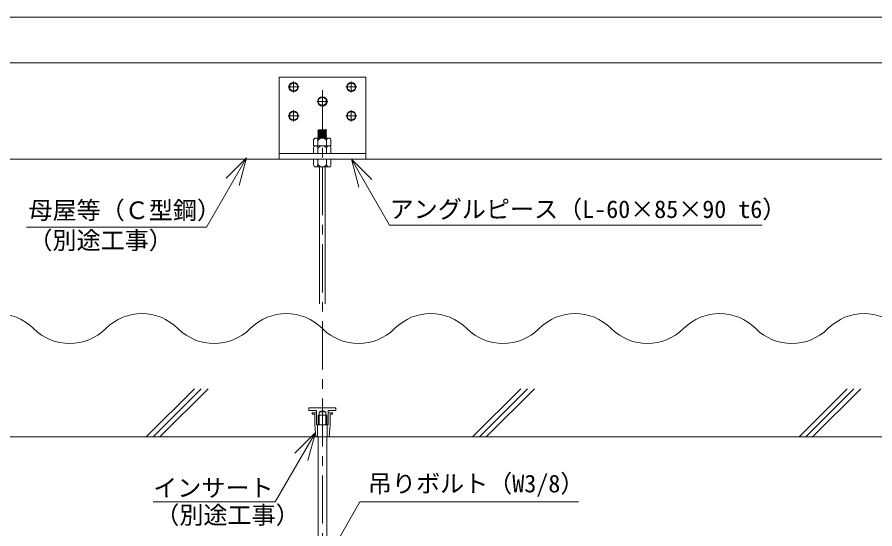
# Model space of a CAD drawing. Units: millimetres at full size, sheet at 1:10; details may follow other scales. Extents: x -2077 to 2023, y -1433 to 1417.
# Drawn here: x 591 to 1482, y -668 to -137 of the extents above; entities that cross this region are included whole.
import ezdxf
from ezdxf.enums import TextEntityAlignment as Align

# ---------------------------------------------------------------- set-up
doc = ezdxf.new("R2010")
doc.units = ezdxf.units.MM
doc.header["$LTSCALE"] = 10
doc.linetypes.add('CHAIN1', pattern=[8, 5, -1, 1, -1])
for name, color, linetype, lineweight in [('1-0_断面', 7, 'Continuous', 9), ('1-1_寸法', 7, 'Continuous', 9), ('1-2_文字', 7, 'Continuous', 9), ('F-1_レイアウト', 7, 'Continuous', 9)]:
    doc.layers.add(name, color=color, linetype=linetype, lineweight=lineweight)
doc.styles.add('ＭＳ ゴシック', font='')
doc.styles.get('ＭＳ ゴシック').set_extended_font_data('MS Gothic')

msp = doc.modelspace()

# ---------------------------------------------------------------- linework, layer by layer
at = {"layer": '1-0_断面'}
for p, q in [((-73.06, -184.38), (1870.19, -184.38)), ((863.09, -199.38), (953.09, -199.38)), ((878.1, -204.76), (874.1, -207.07)), ((878.1, -203.62), (878.1, -215.14)), ((882.1, -207.07), (878.1, -204.76)), ((938.1, -204.76), (934.1, -207.07)), ((938.1, -203.62), (938.1, -215.14)), ((942.1, -207.07), (938.1, -204.76)), ((953.09, -199.38), (953.09, -284.38)), ((872.34, -209.38), (883.86, -209.38)), ((874.1, -207.07), (874.1, -211.69)), ((874.1, -211.69), (878.1, -214)), ((878.1, -214), (882.1, -211.69)), ((882.1, -211.69), (882.1, -207.07)), ((932.34, -209.38), (943.86, -209.38)), ((934.1, -207.07), (934.1, -211.69)), ((934.1, -211.69), (938.1, -214)), ((938.1, -214), (942.1, -211.69)), ((942.1, -211.69), (942.1, -207.07)), ((908.1, -219.76), (904.1, -222.07)), ((904.1, -222.07), (904.1, -226.69)), ((908.1, -218.62), (908.1, -230.14)), ((912.1, -222.07), (908.1, -219.76)), ((912.1, -226.69), (912.1, -222.07)), ((902.34, -224.38), (913.86, -224.38)), ((904.1, -226.69), (908.1, -229)), ((908.1, -229), (912.1, -226.69)), ((872.34, -239.38), (883.86, -239.38)), ((878.1, -234.76), (874.1, -237.07)), ((874.1, -237.07), (874.1, -241.69)), ((878.1, -233.62), (878.1, -245.14)), ((882.1, -237.07), (878.1, -234.76)), ((882.1, -241.69), (882.1, -237.07)), ((932.34, -239.38), (943.86, -239.38)), ((938.1, -234.76), (934.1, -237.07)), ((934.1, -237.07), (934.1, -241.69)), ((938.1, -233.62), (938.1, -245.14)), ((942.1, -237.07), (938.1, -234.76)), ((942.1, -241.69), (942.1, -237.07)), ((874.1, -241.69), (878.1, -244)), ((878.1, -244), (882.1, -241.69)), ((934.1, -241.69), (938.1, -244)), ((938.1, -244), (942.1, -241.69)), ((903.47, -254.41), (904.27, -254.93)), ((903.47, -255.56), (904.27, -256.08)), ((903.47, -256.71), (904.27, -257.23)), ((903.47, -257.86), (904.27, -258.38)), ((911.67, -253.48), (904.27, -253.78)), ((911.67, -254.63), (904.27, -254.93)), ((911.67, -255.78), (904.27, -256.08)), ((911.67, -256.93), (904.27, -257.23)), ((911.67, -258.08), (904.27, -258.38)), ((912.47, -254.05), (911.67, -253.48)), ((912.47, -254.05), (911.67, -254.63)), ((912.47, -255.2), (911.67, -254.63)), ((912.47, -255.2), (911.67, -255.78)), ((912.47, -256.35), (911.67, -255.78)), ((912.47, -256.35), (911.67, -256.93)), ((912.47, -257.5), (911.67, -256.93)), ((912.47, -257.5), (911.67, -258.08)), ((912.47, -258.65), (911.67, -258.08)), ((898.97, -264.4), (898.97, -270.38)), ((901.22, -262.38), (914.72, -262.38)), ((903.47, -259.01), (904.27, -259.53)), ((903.47, -260.16), (904.27, -260.68)), ((903.47, -261.31), (904.27, -261.83)), ((903.47, -264.88), (903.47, -270.38)), ((903.57, -262.38), (904.27, -261.83)), ((911.67, -259.23), (904.27, -259.53)), ((911.67, -260.38), (904.27, -260.68)), ((911.67, -261.53), (904.27, -261.83)), ((912.47, -262.1), (905.5, -262.38)), ((912.47, -258.65), (911.67, -259.23)), ((912.47, -259.8), (911.67, -259.23)), ((912.47, -259.8), (911.67, -260.38)), ((912.47, -260.95), (911.67, -260.38)), ((912.47, -260.95), (911.67, -261.53)), ((912.47, -262.1), (911.67, -261.53)), ((912.47, -262.1), (912.08, -262.38)), ((912.47, -264.88), (912.47, -270.38)), ((916.97, -264.4), (916.97, -270.38)), ((898.97, -270.38), (901.22, -270.38)), ((898.97, -272.4), (898.97, -278.38)), ((901.22, -270.38), (914.72, -270.38)), ((903.47, -272.88), (903.47, -278.38)), ((912.47, -272.88), (912.47, -278.38)), ((914.72, -270.38), (916.97, -270.38)), ((916.97, -272.4), (916.97, -278.38)), ((-73.06, -284.38), (1870.19, -284.38)), ((863.09, -278.38), (953.09, -278.38)), ((898.97, -278.38), (916.97, -278.38)), ((898.97, -290.35), (898.97, -284.38)), ((903.47, -289.88), (903.47, -284.38)), ((912.47, -289.88), (912.47, -284.38)), ((916.97, -290.35), (916.97, -284.38)), ((901.22, -292.38), (914.72, -292.38)), ((905.1, -434.38), (905.1, -292.38)), ((911.1, -434.38), (911.1, -292.38)), ((894.1, -542.56), (894.1, -545.06)), ((922.1, -542.56), (894.1, -542.56)), ((922.1, -545.06), (922.1, -542.56)), ((894.1, -545.06), (902.1, -545.06)), ((897.6, -547.56), (897.6, -549.06)), ((897.6, -547.56), (902.1, -547.56)), ((897.6, -549.06), (900.1, -549.06)), ((900.1, -549.06), (900.1, -560.06)), ((902.1, -545.06), (902.1, -560.06)), ((903.6, -550.06), (903.6, -560.06)), ((903.6, -550.06), (912.6, -550.06)), ((904.6, -546.56), (908.1, -545.06)), ((904.6, -560.06), (904.6, -546.56)), ((904.6, -546.56), (911.6, -546.56)), ((908.1, -545.06), (911.6, -546.56)), ((911.6, -546.56), (911.6, -560.06)), ((912.6, -550.06), (912.6, -560.06)), ((914.1, -545.06), (922.1, -545.06)), ((914.1, -560.06), (914.1, -545.06)), ((914.1, -547.56), (918.6, -547.56)), ((916.1, -549.06), (916.1, -560.06)), ((916.1, -549.06), (918.6, -549.06)), ((918.6, -547.56), (918.6, -549.06)), ((900.1, -560.06), (901.1, -572.56)), ((902.1, -560.06), (904.6, -560.06)), ((903.1, -560.06), (903.1, -572.56)), ((904.6, -560.06), (911.6, -560.06)), ((911.6, -560.06), (914.1, -560.06)), ((913.1, -560.06), (913.1, -572.56)), ((916.1, -560.06), (915.1, -572.56)), ((-73.06, -572.56), (1870.19, -572.56)), ((903.6, -722.56), (903.6, -572.56)), ((912.6, -722.56), (912.6, -572.56))]:
    msp.add_line(p, q, dxfattribs=at)
at = {"layer": '1-0_断面', "color": 4, "linetype": 'CHAIN1'}
msp.add_line((908.1, -212.59), (908.1, -1102.26), dxfattribs=at)
at = {"layer": '1-0_断面'}
for points in [[(953.09, -284.38), (863.09, -284.38), (863.09, -199.38)], [(912.47, -254.05), (903.47, -254.41), (904.27, -253.78)], [(912.47, -255.2), (903.47, -255.56), (904.27, -254.93)], [(912.47, -256.35), (903.47, -256.71), (904.27, -256.08)], [(912.47, -257.5), (903.47, -257.86), (904.27, -257.23)], [(912.47, -258.65), (903.47, -259.01), (904.27, -258.38)], [(912.47, -259.8), (903.47, -260.16), (904.27, -259.53)], [(912.47, -260.95), (903.47, -261.31), (904.27, -260.68)]]:
    msp.add_lwpolyline(points, dxfattribs=at)
for centre in [(878.1, -209.38), (938.1, -209.38), (908.1, -224.38), (878.1, -239.38), (938.1, -239.38)]:
    msp.add_circle(centre, 4.8, dxfattribs=at)
for centre, radius, start, end in [((901.22, -264.64), 2.26, 353.97439, 173.97475), ((907.97, -267.68), 5.3, 31.89078, 148.10921), ((914.72, -264.64), 2.26, 6.02525, 186.02559), ((901.22, -272.64), 2.26, 353.97439, 173.97475), ((907.97, -275.68), 5.3, 31.89078, 148.10921), ((914.72, -272.64), 2.26, 6.02525, 186.02559), ((901.22, -290.12), 2.26, 186.02525, 6.02561), ((907.97, -287.08), 5.3, 211.89079, 328.10922), ((914.72, -290.12), 2.26, 173.97441, 353.97475)]:
    msp.add_arc(centre, radius, start, end, dxfattribs=at)
at = {"layer": '1-1_寸法'}
for p, q in [((725.15, -572.56), (775.15, -522.56)), ((732.22, -572.56), (782.22, -522.56)), ((739.29, -572.56), (789.29, -522.56)), ((1064.08, -572.56), (1114.08, -522.56)), ((1071.15, -572.56), (1121.15, -522.56)), ((1078.22, -572.56), (1128.22, -522.56)), ((1403.01, -572.56), (1453.01, -522.56)), ((1410.08, -572.56), (1460.08, -522.56)), ((1417.15, -572.56), (1467.15, -522.56))]:
    msp.add_line(p, q, dxfattribs=at)
for centre, start, end in [((570.6, -497.62), 45, 135), ((720.6, -497.62), 45, 135), ((870.6, -497.62), 45, 135), ((1020.6, -497.62), 45, 135), ((1170.6, -497.62), 45, 135), ((1320.6, -497.62), 45, 135), ((1470.6, -497.62), 45, 135), ((645.6, -422.62), 225, 315), ((795.6, -422.62), 225, 315), ((945.6, -422.62), 225, 315), ((1095.6, -422.62), 225, 315), ((1245.6, -422.62), 225, 315), ((1395.6, -422.62), 225, 315)]:
    msp.add_arc(centre, 53.03, start, end, dxfattribs=at)
at = {"layer": '1-2_文字'}
for p, q in [((787.68, -355), (829.35, -282.83)), ((829.35, -282.83), (808.14, -304.04)), ((829.35, -282.83), (821.59, -311.81)), ((938.23, -284.38), (945.99, -313.36)), ((938.23, -284.38), (959.44, -305.59)), ((977.68, -352.71), (938.23, -284.38)), ((600.62, -355), (787.68, -355)), ((977.68, -352.71), (1364.87, -352.71)), ((859.18, -640.13), (900.74, -568.14)), ((900.74, -568.14), (879.53, -589.35)), ((900.74, -568.14), (892.98, -597.12)), ((732.35, -640.13), (859.18, -640.13)), ((947.02, -640.13), (912.6, -699.74)), ((947.02, -640.13), (1173.87, -640.13))]:
    msp.add_line(p, q, dxfattribs=at)
at = {"layer": 'F-1_レイアウト'}
msp.add_line((-677.43, -136.93), (2022.57, -136.93), dxfattribs=at)

# ---------------------------------------------------------------- texts
at = {"layer": '1-2_文字', "style": 'ＭＳ ゴシック'}
for s, p in [('母屋等（Ｃ型鋼）', (602.77, -352.01)), ('アングルピース（L-60×85×90 t6）', (977.83, -350.89)), ('（別途工事）', (602.77, -383.22)), ('吊りボルト（W3/8）', (955.25, -635.67)), ('インサート', (732.35, -640.13)), ('（別途工事）', (734.51, -668.34))]:
    msp.add_text(s, height=18.33, dxfattribs=at).set_placement(p, align=Align.BOTTOM_LEFT)

doc.saveas('drawing.dxf')
